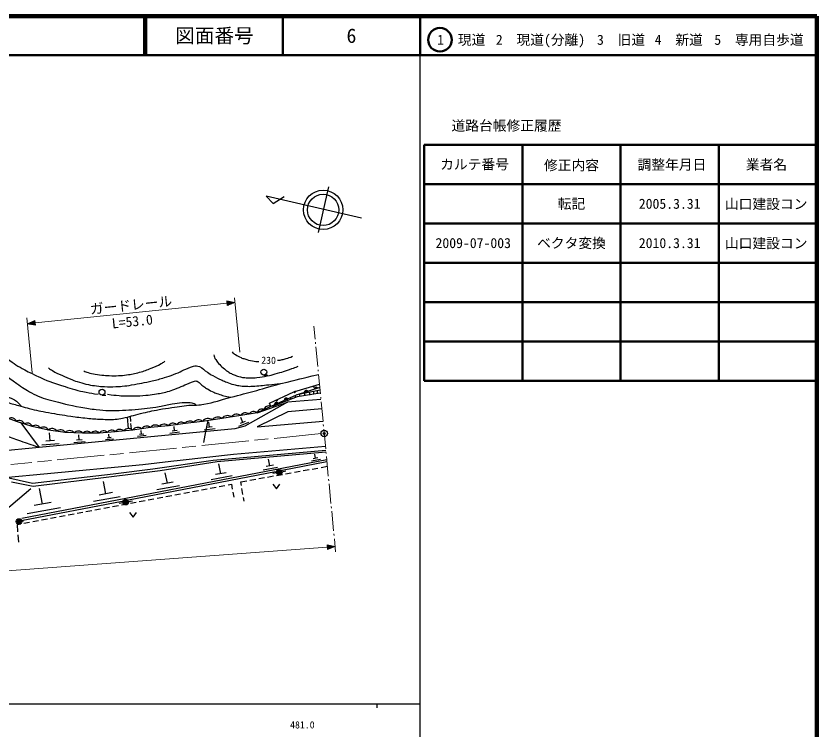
# Model space of a CAD drawing. Units: millimetres, scale not verified. Extents: x 40000 to 680000, y 20000 to 380000.
# Drawn here: x 476111 to 680000, y 198357 to 380000 of the extents above; entities that cross this region are included whole.
import ezdxf
from ezdxf.enums import TextEntityAlignment as Align

# ---------------------------------------------------------------- set-up
doc = ezdxf.new("R2010")
doc.units = ezdxf.units.MM
doc.header["$LTSCALE"] = 1000
doc.header["$PDMODE"] = 32
doc.header["$PDSIZE"] = 500
doc.linetypes.add('CHAIN', pattern=[18.5, 12, -1.5, 3.5, -1.5])
for name, color, linetype, lineweight in [('M-BGD', 7, 'Continuous', 25), ('M-BMK', 2, 'CHAIN', 13), ('M-BMK-HTXT', 7, 'Continuous', 13), ('M-BMK-SRVR', 3, 'Continuous', 25), ('M-STR-HTXT', 7, 'Continuous', 13), ('M-TTL', 2, 'Continuous', 140), ('M-TTL-BAND', 7, 'Continuous', 25), ('M-TTL-FRAM', 2, 'Continuous', 50), ('M-TTL-LINE', 7, 'Continuous', 50)]:
    doc.layers.add(name, color=color, linetype=linetype, lineweight=lineweight)
doc.layers.add('M-OTRS', color=6, linetype='Continuous')
doc.layers.add('M-TTL-TXT', color=7, linetype='Continuous')
doc.styles.add('ＭＳ ゴシック', font='')
doc.styles.get('ＭＳ ゴシック').set_extended_font_data('MS Gothic')

msp = doc.modelspace()

# ---------------------------------------------------------------- hatches: boundary and pattern name
at = {"layer": 'M-BGD'}
for points in [[(543806, 264069, -1), (542431, 263804, -0.41421), (542986, 264624, -0.41421)], [(504740, 256463, -0.41421), (504197, 255636, -0.41421), (503369, 256179, -0.41421), (503913, 257007, -0.41421)], [(477549, 251617, -1), (476214, 251195, -0.41421), (476671, 252074, -0.41421)]]:
    msp.add_hatch(color=256, dxfattribs=at).paths.add_polyline_path(points)

# ---------------------------------------------------------------- linework, layer by layer
for p, q in [((553074, 324961), (555736, 336569)), ((564052, 328558), (539764, 334127)), ((539764, 334127), (541573, 332272)), ((541573, 332272), (544388, 334077)), ((539196, 288646), (540196, 288646)), ((498004, 283547), (499004, 283547)), ((547162, 283417), (547162, 282869)), ((553495, 284799), (547579, 283587)), ((553568, 284034), (547707, 283075)), ((548315, 283738), (548315, 283176)), ((549558, 283992), (549558, 283378)), ((550780, 284242), (550780, 283574)), ((551820, 284455), (551820, 283752)), ((552776, 284651), (552776, 283906)), ((545176, 281733), (534380, 275657)), ((537512, 279012), (545176, 281733)), ((547707, 283075), (541303, 280637)), ((545117, 282506), (545117, 282096)), ((553725, 282411), (545176, 281733)), ((545981, 282891), (545981, 282420)), ((545330, 279329), (537513, 275471)), ((553953, 280070), (545330, 279329)), ((504426, 277958), (504677, 275038)), ((505140, 278127), (505233, 276802)), ((533816, 276620), (533319, 277824)), ((477311, 276515), (481967, 270183)), ((505290, 276328), (505388, 274953)), ((516480, 274443), (516329, 275588)), ((524949, 277084), (524354, 274264)), ((526032, 275461), (524645, 275302)), ((525339, 275381), (525168, 276672)), ((534380, 275657), (531777, 274978)), ((535318, 276610), (532720, 275592)), ((534465, 276875), (533166, 276366)), ((537513, 275471), (554261, 276883)), ((531777, 274978), (481967, 270183)), ((484799, 271899), (484600, 273975)), ((492213, 272125), (492086, 273459)), ((499828, 272678), (499701, 273636)), ((509208, 273246), (507039, 272998)), ((508616, 273618), (507531, 273494)), ((508074, 273556), (507940, 274566)), ((517766, 274092), (515307, 273810)), ((517095, 274513), (515865, 274373)), ((524354, 274264), (523827, 271485)), ((526788, 274985), (524016, 274668)), ((487096, 271181), (482641, 270835)), ((485912, 271986), (483685, 271812)), ((493690, 271664), (490826, 271441)), ((492929, 272181), (491497, 272069)), ((500903, 272385), (498847, 272150)), ((500342, 272737), (499314, 272620)), ((481967, 270183), (400796, 262862)), ((526272, 267011), (554973, 269538)), ((527324, 266636), (555011, 269141)), ((540734, 265546), (540401, 267235)), ((553609, 267194), (551292, 266779)), ((552947, 267554), (551789, 267346)), ((552368, 267450), (552155, 268528)), ((555212, 267062), (477622, 252183)), ((512767, 264367), (527324, 266636)), ((528252, 263565), (527766, 266031)), ((542680, 265145), (539049, 264495)), ((541642, 265709), (539827, 265384)), ((555262, 266546), (543855, 264370)), ((553751, 265144), (555370, 265434)), ((480467, 260407), (512767, 264367)), ((542145, 264025), (504774, 256833)), ((514638, 261125), (514107, 263814)), ((529578, 263802), (526927, 263327)), ((542431, 263804), (541449, 263615)), ((542431, 263117), (543908, 263381)), ((543806, 264069), (544788, 264258)), ((544695, 263522), (546172, 263786)), ((546959, 263927), (548436, 264192)), ((549223, 264333), (550700, 264597)), ((551487, 264738), (552964, 265003)), ((473553, 262662), (480282, 261178)), ((474964, 261507), (480467, 260407)), ((480282, 261178), (489781, 262269)), ((499011, 258439), (498389, 261594)), ((516084, 261383), (513192, 260866)), ((531093, 262979), (525791, 262030)), ((533320, 261485), (534852, 261760)), ((533478, 260555), (533320, 261485)), ((535639, 261901), (537116, 262165)), ((537903, 262306), (539380, 262570)), ((540167, 262711), (541644, 262976)), ((466074, 248130), (479875, 259814)), ((482890, 255812), (482107, 259778)), ((517736, 260485), (511954, 259451)), ((521047, 259004), (522522, 259280)), ((523308, 259428), (524782, 259705)), ((525568, 259853), (527043, 260130)), ((527829, 260277), (529303, 260554)), ((530089, 260702), (530950, 260864)), ((530950, 260864), (531165, 259627)), ((533861, 258287), (533611, 259766)), ((541478, 260886), (542378, 259686)), ((542378, 259686), (543278, 260886)), ((502646, 257689), (495862, 256475)), ((500707, 258742), (497315, 258135)), ((509745, 256881), (511219, 257158)), ((512005, 257305), (513480, 257582)), ((514266, 257730), (515740, 258007)), ((516526, 258154), (518001, 258431)), ((518787, 258579), (520261, 258856)), ((531302, 258839), (531517, 257603)), ((534152, 256569), (533995, 257499)), ((503143, 256487), (477418, 251570)), ((487459, 254869), (478931, 253343)), ((485022, 256193), (480758, 255430)), ((498443, 254758), (499917, 255035)), ((500703, 255182), (502177, 255459)), ((503369, 256179), (502390, 255976)), ((502964, 255607), (504438, 255884)), ((504740, 256463), (505737, 256677)), ((505224, 256032), (506698, 256308)), ((507485, 256456), (508959, 256733)), ((487140, 252635), (488614, 252912)), ((489401, 253060), (490875, 253336)), ((491661, 253484), (493135, 253761)), ((493922, 253909), (495396, 254186)), ((496182, 254333), (497656, 254610)), ((505010, 253678), (505910, 252478)), ((505910, 252478), (506810, 253678)), ((476451, 250627), (477312, 250789)), ((477574, 251513), (477978, 251609)), ((478098, 250937), (479573, 251214)), ((480359, 251361), (481833, 251638)), ((482619, 251786), (484094, 252063)), ((484880, 252210), (486354, 252487)), ((476607, 248787), (476451, 250627)), ((476830, 246149), (476674, 247989))]:
    msp.add_line(p, q, dxfattribs=at)
for points in [[(540944, 280649), (540603, 281510), (546825, 284421), (553347, 286326)], [(553431, 285451), (547460, 283549), (540944, 280649)], [(540944, 280649), (537512, 279012), (533341, 278359), (528526, 277629), (523604, 276879), (519132, 276304), (514893, 275759), (510345, 275346), (505780, 274676), (501392, 274217), (497300, 273881), (493154, 273831), (488626, 274077), (484340, 274672), (480246, 275592), (476255, 276847), (474214, 277608)], [(474129, 262689), (483177, 263539), (508407, 265910), (515519, 266757), (517871, 266988), (531437, 268535), (554872, 270580)], [(489781, 262269), (500872, 263539), (510947, 264809), (526272, 267011)]]:
    msp.add_lwpolyline(points, dxfattribs=at)
for centre, radius in [((554290, 330687), 5000), ((554290, 330687), 4000), ((539196, 289396), 750), ((498004, 284297), 750), ((543118, 263937), 700), ((504055, 256321), 700), ((476882, 251406), 700)]:
    msp.add_circle(centre, radius, dxfattribs=at)
for centre, radius, start, end in [((551847, 285791), 177, 164.38997, 48.17156), ((551847, 285791), 141, 154.95211, 57.60942), ((551847, 285791), 106, 134.57765, 77.98388), ((551847, 285791), 100, 127.32023, 85.24129), ((551847, 285791), 100, 127.32023, 85.24129), ((551847, 285791), 100, 127.32023, 85.24129), ((552512, 285040), 512, 30.35027, 184.9895), ((552512, 285040), 410, 33.59557, 181.74421), ((547048, 284389), 177, 164.38997, 48.17156), ((547048, 284389), 141, 154.95211, 57.60942), ((547048, 284389), 106, 134.57765, 77.98388), ((547048, 284389), 100, 127.32023, 85.24129), ((547048, 284389), 100, 127.32023, 85.24129), ((547048, 284389), 100, 127.32023, 85.24129), ((549939, 284221), 512, 30.35027, 184.9895), ((549939, 284221), 410, 33.59557, 181.74421), ((549939, 284221), 308, 39.13002, 176.20976), ((549939, 284221), 205, 50.95328, 164.3865), ((552512, 285040), 308, 39.13002, 176.20976), ((552512, 285040), 205, 50.95328, 164.3865), ((542450, 281196), 512, 36.66832, 191.30756), ((542450, 281196), 410, 39.91362, 188.06226), ((542450, 281196), 308, 45.44807, 182.52781), ((542450, 281196), 205, 57.27133, 170.70455), ((542521, 282305), 177, 173.18111, 56.96269), ((542521, 282305), 141, 163.74324, 66.40056), ((542521, 282305), 106, 143.36878, 86.77501), ((542521, 282305), 100, 136.11137, 94.03243), ((542521, 282305), 100, 136.11137, 94.03243), ((542521, 282305), 100, 136.11137, 94.03243), ((544917, 282294), 512, 36.66832, 191.30756), ((544917, 282294), 410, 39.91362, 188.06226), ((544917, 282294), 308, 45.44807, 182.52781), ((544917, 282294), 205, 57.27133, 170.70455), ((536603, 277995), 1364, 48.20413, 149.6042), ((538651, 278831), 1154, 60.02074, 170.98452), ((540367, 279650), 1154, 60.02074, 170.98452), ((474908, 276350), 1436, 20.23526, 118.86734), ((525030, 275782), 1799, 54.8926, 142.43348), ((527491, 276157), 1799, 54.8926, 142.43348), ((529914, 276593), 1732, 53.96335, 143.27222), ((532322, 276958), 1732, 53.96335, 143.27222), ((534517, 277669), 1364, 48.20413, 149.6042), ((477000, 275728), 1344, 21.42962, 123.6443), ((478995, 275101), 1344, 21.42962, 123.6443), ((481083, 274531), 1351, 26.37517, 128.29334), ((483130, 274071), 1351, 26.37517, 128.29334), ((507078, 273775), 1580, 51.4785, 145.22369), ((509360, 274110), 1580, 51.4785, 145.22369), ((511577, 274400), 1554, 47.87893, 142.48238), ((513851, 274606), 1554, 47.87893, 142.48238), ((516066, 275011), 1392, 47.18092, 147.49262), ((518186, 275284), 1392, 47.18092, 147.49262), ((520380, 275436), 1521, 49.4815, 145.16039), ((522616, 275723), 1521, 49.4815, 145.16039), ((485285, 273612), 1420, 32.48389, 131.72536), ((487428, 273315), 1420, 32.48389, 131.72536), ((489701, 272982), 1535, 39.28249, 134.48252), ((491965, 272859), 1535, 39.28249, 134.48252), ((494200, 273019), 1324, 39.19546, 142.20124), ((496273, 273044), 1324, 39.19546, 142.20124), ((498388, 273164), 1304, 42.75036, 146.6239), ((500435, 273332), 1304, 42.75036, 146.6239), ((502590, 273370), 1466, 47.20583, 144.75173), ((504784, 273600), 1466, 47.20583, 144.75173)]:
    msp.add_arc(centre, radius, start, end, dxfattribs=at)
for points, knots in [([(435848, 294358), (436445, 294336), (436622, 294340), (437118, 294358), (437983, 294389), (438464, 294477), (439319, 294612), (440429, 294787), (441033, 294984), (442113, 295289), (444317, 295913), (445505, 296419), (447701, 297067), (448917, 297426), (449593, 297658), (450834, 297914), (451622, 298076), (452063, 298200), (452866, 298253), (453493, 298294), (453847, 298276), (454475, 298253), (454971, 298234), (455250, 298220), (455745, 298168), (456177, 298122), (456418, 298082), (456845, 297999), (457648, 297841), (458089, 297708), (458877, 297491), (459512, 297315), (459871, 297220), (460486, 296983), (461163, 296722), (461530, 296545), (462179, 296221), (463225, 295698), (463792, 295367), (464804, 294781), (465781, 294216), (466310, 293868), (467259, 293257), (468201, 292652), (468720, 292300), (469630, 291649), (472313, 289726), (473610, 288370), (476319, 286484), (477734, 285499), (478541, 284959), (480044, 284113), (480934, 283613), (481460, 283374), (482415, 283013), (483354, 282657), (483899, 282506), (484870, 282251), (487857, 281465), (489536, 281027), (492575, 280473), (494121, 280191), (494993, 280065), (496554, 279880), (497839, 279728), (498563, 279654), (499856, 279626), (501179, 279597), (501921, 279656), (503243, 279711), (504500, 279762), (505207, 279761), (506460, 279880), (508849, 280107), (510190, 280244), (512556, 280642), (513854, 280860), (514558, 281113), (515858, 281319), (516847, 281476), (517398, 281608), (518398, 281658), (519026, 281689), (519379, 281696), (520007, 281658), (520338, 281638), (520528, 281639), (520853, 281573), (521089, 281526), (521227, 281503), (521446, 281404), (521705, 281287), (521799, 281194), (522039, 280981)], [0, 0, 0, 0, 1, 1, 1, 2, 2, 2, 3, 3, 3, 4, 4, 4, 5, 5, 5, 6, 6, 6, 7, 7, 7, 8, 8, 8, 9, 9, 9, 10, 10, 10, 11, 11, 11, 12, 12, 12, 13, 13, 13, 14, 14, 14, 15, 15, 15, 16, 16, 16, 17, 17, 17, 18, 18, 18, 19, 19, 19, 20, 20, 20, 21, 21, 21, 22, 22, 22, 23, 23, 23, 24, 24, 24, 25, 25, 25, 26, 26, 26, 27, 27, 27, 28, 28, 28, 29, 29, 29, 30, 30, 30, 31, 31, 31, 31]), ([(464973, 298591), (465950, 298175), (466232, 298065), (467005, 297660), (467543, 297378), (467847, 297222), (468360, 296898), (470659, 295447), (471704, 294284), (473948, 292749), (475629, 291600), (476551, 290909), (478351, 289955), (479070, 289575), (479320, 289435), (480213, 289024)], [0, 0, 0, 0, 1, 1, 1, 2, 2, 2, 3, 3, 3, 4, 4, 4, 5, 5, 5, 5]), ([(451172, 294681), (451737, 294781), (451892, 294812), (452358, 294866), (452721, 294908), (452925, 294930), (453289, 294951), (454049, 294994), (454476, 294975), (455237, 294951), (455635, 294938), (455858, 294920), (456253, 294866), (456722, 294802), (456982, 294738), (457438, 294612), (457882, 294489), (458119, 294380), (458539, 294189), (459495, 293753), (460000, 293444), (460909, 292919), (461759, 292428), (462214, 292116), (463026, 291564), (463808, 291032), (464235, 290715), (464973, 290125), (466638, 288794), (467384, 287828), (469037, 286484), (469843, 285829), (470310, 285481), (471154, 284875), (471989, 284276), (472465, 283949), (473355, 283436), (474112, 283000), (474610, 282901), (475387, 282505), (475625, 282384), (475759, 282316), (475980, 282166), (476310, 281943), (476471, 281781), (476742, 281489), (476999, 281212), (477082, 281093), (477335, 280727)], [0, 0, 0, 0, 1, 1, 1, 2, 2, 2, 3, 3, 3, 4, 4, 4, 5, 5, 5, 6, 6, 6, 7, 7, 7, 8, 8, 8, 9, 9, 9, 10, 10, 10, 11, 11, 11, 12, 12, 12, 13, 13, 13, 14, 14, 14, 15, 15, 15, 16, 16, 16, 16]), ([(526441, 293765), (526497, 293491), (526520, 293396), (526611, 293173), (526712, 292926), (526800, 292801), (526949, 292580), (527305, 292054), (527531, 291773), (527965, 291310), (528397, 290849), (528668, 290617), (529151, 290209), (529439, 289966), (529598, 289824), (529913, 289617), (530296, 289364), (530519, 289232), (530929, 289024), (531285, 288843), (531486, 288740), (531860, 288601), (532379, 288407), (532673, 288296), (533215, 288177), (533640, 288084), (533883, 288055), (534315, 288008), (534842, 287951), (535140, 287932), (535670, 287923), (536365, 287911), (536756, 287936), (537448, 288008), (538481, 288115), (539058, 288210), (540073, 288431), (540872, 288606), (541320, 288708), (542105, 288939), (543770, 289430), (544703, 289710), (546338, 290294), (546969, 290519), (547177, 290591), (547947, 290887)], [0, 0, 0, 0, 1, 1, 1, 2, 2, 2, 3, 3, 3, 4, 4, 4, 5, 5, 5, 6, 6, 6, 7, 7, 7, 8, 8, 8, 9, 9, 9, 10, 10, 10, 11, 11, 11, 12, 12, 12, 13, 13, 13, 14, 14, 14, 15, 15, 15, 15]), ([(531098, 294527), (531469, 294193), (531597, 294092), (531945, 293850), (532466, 293486), (532797, 293334), (533384, 293088), (533741, 292938), (533944, 292858), (534315, 292749), (535100, 292519), (535540, 292375), (536347, 292241), (536971, 292138), (537324, 292091), (537956, 292072)], [0, 0, 0, 0, 1, 1, 1, 2, 2, 2, 3, 3, 3, 4, 4, 4, 5, 5, 5, 5]), ([(493337, 289701), (493841, 289481), (494000, 289423), (494437, 289278), (495146, 289043), (495565, 288980), (496300, 288855), (497153, 288709), (497639, 288673), (498501, 288601), (499030, 288556), (499326, 288529), (499856, 288516), (500782, 288492), (501302, 288466), (502227, 288516), (503022, 288559), (503471, 288569), (504259, 288685), (505561, 288878), (506293, 289008), (507561, 289363), (508739, 289692), (509384, 289935), (510524, 290379), (511544, 290775), (512123, 291004), (513064, 291564), (513434, 291785), (513571, 291861), (513995, 292157)], [0, 0, 0, 0, 1, 1, 1, 2, 2, 2, 3, 3, 3, 4, 4, 4, 5, 5, 5, 6, 6, 6, 7, 7, 7, 8, 8, 8, 9, 9, 9, 10, 10, 10, 10]), ([(542697, 292411), (543259, 292472), (543424, 292487), (543883, 292580), (544284, 292661), (544506, 292721), (544899, 292834), (545542, 293019), (545759, 293121), (546507, 293427)], [0, 0, 0, 0, 1, 1, 1, 2, 2, 2, 3, 3, 3, 3]), ([(484362, 290463), (484826, 290127), (484973, 290038), (485378, 289786), (486257, 289240), (486812, 289041), (487749, 288601), (488727, 288141), (489280, 287891), (490289, 287500), (491040, 287209), (491464, 287052), (492236, 286823), (493120, 286560), (493619, 286418), (494522, 286230), (495342, 286060), (495807, 285990), (496639, 285891), (497430, 285797), (497875, 285749), (498671, 285722), (499794, 285683), (500426, 285686), (501549, 285722), (502178, 285742), (502532, 285747), (503158, 285807), (504089, 285896), (504606, 285990), (505529, 286145), (507588, 286493), (508745, 286683), (510778, 287161), (512012, 287452), (512697, 287641), (513911, 288008), (514812, 288281), (515322, 288421), (516197, 288770), (517903, 289451), (518789, 290003), (520515, 290633), (520937, 290787), (521170, 290911), (521615, 290971), (521779, 290993), (521874, 290990), (522039, 290971), (522342, 290937), (522523, 290928), (522801, 290802), (523687, 290402), (524017, 289893), (524833, 289363), (525356, 289023), (525639, 288813), (526187, 288516), (527098, 288023), (527616, 287759), (528558, 287331), (529016, 287122), (529270, 286996), (529743, 286823), (530431, 286571), (530811, 286408), (531521, 286230), (532012, 286107), (532290, 286045), (532791, 285976), (533515, 285877), (533924, 285829), (534654, 285807), (535315, 285786), (535687, 285771), (536347, 285807), (537969, 285894), (538869, 286055), (540486, 286206), (541680, 286317), (542055, 286351), (543544, 286484)], [0, 0, 0, 0, 1, 1, 1, 2, 2, 2, 3, 3, 3, 4, 4, 4, 5, 5, 5, 6, 6, 6, 7, 7, 7, 8, 8, 8, 9, 9, 9, 10, 10, 10, 11, 11, 11, 12, 12, 12, 13, 13, 13, 14, 14, 14, 15, 15, 15, 16, 16, 16, 17, 17, 17, 18, 18, 18, 19, 19, 19, 20, 20, 20, 21, 21, 21, 22, 22, 22, 23, 23, 23, 24, 24, 24, 25, 25, 25, 26, 26, 26, 27, 27, 27, 27]), ([(480213, 289024), (481199, 288512), (481495, 288388), (482330, 288008), (484701, 286929), (486121, 286538), (488595, 285722), (489549, 285407), (490080, 285218), (491051, 284960), (492167, 284664), (492797, 284510), (493929, 284283), (495145, 284039), (495563, 283983), (497062, 283775)], [0, 0, 0, 0, 1, 1, 1, 2, 2, 2, 3, 3, 3, 4, 4, 4, 5, 5, 5, 5]), ([(499433, 283775), (500850, 283587), (501234, 283522), (502396, 283436), (502958, 283395), (503272, 283366), (503835, 283351), (504728, 283328), (505229, 283327), (506121, 283351), (507313, 283383), (507982, 283412), (509169, 283521), (510031, 283600), (510517, 283629), (511371, 283775), (512668, 283996), (513405, 284098), (514673, 284452), (515408, 284657), (515824, 284768), (516535, 285045), (518204, 285692), (519080, 286202), (520762, 286813), (521188, 286968), (521416, 287144), (521869, 287161), (522006, 287167), (522081, 287126), (522208, 287077), (522998, 286770), (523201, 286198), (523901, 285722), (524258, 285479), (524457, 285341), (524833, 285129), (525451, 284781), (525789, 284562), (526441, 284283), (526865, 284101), (527109, 284015), (527542, 283859), (528775, 283416), (529242, 283350), (530784, 282995)], [0, 0, 0, 0, 1, 1, 1, 2, 2, 2, 3, 3, 3, 4, 4, 4, 5, 5, 5, 6, 6, 6, 7, 7, 7, 8, 8, 8, 9, 9, 9, 10, 10, 10, 11, 11, 11, 12, 12, 12, 13, 13, 13, 14, 14, 14, 15, 15, 15, 15]), ([(522039, 280981), (522936, 281087), (523192, 281141), (523928, 281265), (526652, 281721), (528110, 282304), (530784, 282995), (535787, 284287), (537373, 284754), (543544, 286484)], [0, 0, 0, 0, 1, 1, 1, 2, 2, 2, 3, 3, 3, 3]), ([(465566, 285214), (467280, 284214), (468385, 283931), (470223, 283182), (471667, 282593), (472470, 282242), (473948, 281743), (475256, 281300), (475711, 281170), (477335, 280727)], [0, 0, 0, 0, 1, 1, 1, 2, 2, 2, 3, 3, 3, 3]), ([(477335, 280727), (478338, 280422), (478621, 280351), (479451, 280134), (481346, 279638), (482437, 279479), (484362, 279118), (486569, 278704), (487812, 278505), (490035, 278187), (491651, 277955), (492559, 277839), (494183, 277679), (495602, 277539), (496400, 277485), (497824, 277425), (499212, 277366), (499996, 277312), (501380, 277425), (502112, 277484), (502524, 277530), (503243, 277679), (505049, 278052), (506019, 278443), (507815, 278864), (509659, 279296), (510695, 279527), (512556, 279880), (513806, 280117), (514514, 280205), (515773, 280388), (517750, 280675), (518856, 280945), (520853, 280981), (521316, 280989), (521482, 281001), (522039, 280981)], [0, 0, 0, 0, 1, 1, 1, 2, 2, 2, 3, 3, 3, 4, 4, 4, 5, 5, 5, 6, 6, 6, 7, 7, 7, 8, 8, 8, 9, 9, 9, 10, 10, 10, 11, 11, 11, 12, 12, 12, 12]), ([(461079, 278356), (465280, 276502), (466406, 275990), (469884, 274631), (472739, 273515), (474361, 272947), (477250, 271921), (479053, 271281), (479628, 271079), (481875, 270309)], [0, 0, 0, 0, 1, 1, 1, 2, 2, 2, 3, 3, 3, 3])]:
    msp.add_open_spline(points, degree=3, knots=knots, dxfattribs=at)
msp.add_open_spline([(543544, 286484), (548324, 287661), (548324, 287661), (553103, 288837)], degree=3, dxfattribs=at)
at = {"layer": 'M-BMK'}
msp.add_line((553761, 273747), (474757, 265863), dxfattribs=at)
at = {"layer": 'M-BMK-HTXT'}
for p, q in [((552237, 297787), (551913, 301127)), ((552352, 296592), (552314, 296991)), ((552911, 290819), (552429, 295796)), ((553027, 289625), (552988, 290023)), ((553586, 283852), (553104, 288829)), ((553702, 282658), (553663, 283056)), ((554261, 276885), (553779, 281861)), ((554377, 275690), (554338, 276088)), ((554936, 269917), (554454, 274894)), ((555052, 268723), (555013, 269121)), ((555611, 262950), (555129, 267927)), ((555726, 261755), (555688, 262154)), ((556285, 255982), (555803, 260959)), ((556401, 254788), (556363, 255186)), ((556960, 249015), (556478, 253992)), ((557076, 247821), (557037, 248219)), ((557477, 243684), (557153, 247024))]:
    msp.add_line(p, q, dxfattribs=at)
at = {"layer": 'M-BMK-SRVR'}
msp.add_circle((554560, 273801), 800, dxfattribs=at)
at = {"layer": 'M-OTRS'}
msp.add_point((554560, 273801), dxfattribs=at)
at = {"layer": 'M-STR-HTXT'}
for p, q in [((533086, 294471), (531701, 308270)), ((529828, 306906), (480972, 301915)), ((531817, 307110), (529767, 307503)), ((529767, 307503), (529889, 306310)), ((530177, 307425), (529779, 307384)), ((529791, 307265), (530587, 307346)), ((530997, 307267), (529803, 307145)), ((529816, 307026), (531407, 307188)), ((531817, 307110), (529828, 306906)), ((529840, 306787), (531432, 306950)), ((531046, 306790), (529852, 306668)), ((529864, 306548), (530660, 306630)), ((530274, 306470), (529877, 306429)), ((531817, 307110), (529889, 306310)), ((480202, 289180), (478835, 303225)), ((478982, 301712), (480911, 302512)), ((478982, 301712), (480972, 301915)), ((480960, 302035), (479368, 301872)), ((480984, 301796), (479392, 301633)), ((479754, 302032), (480948, 302154)), ((480935, 302273), (480140, 302192)), ((480525, 302352), (480923, 302393)), ((481033, 301318), (480911, 302512)), ((478982, 301712), (481033, 301318)), ((479803, 301554), (480996, 301676)), ((481009, 301557), (480213, 301476)), ((480623, 301397), (481021, 301438)), ((555350, 244904), (440855, 236347)), ((557344, 245053), (555305, 245503)), ((555305, 245503), (555394, 244306)), ((555713, 245413), (555314, 245383)), ((555323, 245263), (556120, 245323)), ((556528, 245233), (555332, 245144)), ((555341, 245024), (556936, 245143)), ((557344, 245053), (555350, 244904)), ((555358, 244785), (556954, 244904)), ((556564, 244755), (555367, 244665)), ((557344, 245053), (555394, 244306)), ((555376, 244545), (556174, 244605)), ((555784, 244456), (555385, 244426))]:
    msp.add_line(p, q, dxfattribs=at)
at = {"layer": 'M-TTL'}
for p, q in [((680000, 380000), (40000, 380000)), ((680000, 20000), (680000, 380000))]:
    msp.add_line(p, q, dxfattribs=at)
at = {"layer": 'M-TTL-BAND'}
for p, q in [((579000, 20000), (579000, 370000)), ((40000, 205000), (579000, 205000)), ((568000, 205000), (568000, 204000))]:
    msp.add_line(p, q, dxfattribs=at)
at = {"layer": 'M-TTL-FRAM'}
for p, q in [((580000, 347197), (580000, 287197)), ((580000, 347197), (680000, 347197)), ((580000, 287197), (680000, 287197))]:
    msp.add_line(p, q, dxfattribs=at)
at = {"layer": 'M-TTL-LINE'}
for p, q in [((508747, 380000), (508747, 370000)), ((509247, 380000), (509247, 370000)), ((543997, 380000), (543997, 370000)), ((579000, 380000), (579000, 370000)), ((40000, 370000), (680000, 370000)), ((605000, 347197), (605000, 287197)), ((630000, 347197), (630000, 287197)), ((655000, 347197), (655000, 287197)), ((580000, 337197), (680000, 337197)), ((580000, 327197), (680000, 327197)), ((580000, 317197), (680000, 317197)), ((580000, 307197), (680000, 307197)), ((580000, 297197), (680000, 297197))]:
    msp.add_line(p, q, dxfattribs=at)
msp.add_circle((584031, 373958), 3000, dxfattribs=at)

# ---------------------------------------------------------------- texts
at = {"layer": 'M-BGD', "style": 'ＭＳ ゴシック'}
msp.add_text('230', height=1833, rotation=359.285, dxfattribs=at).set_placement((538514, 290977), align=Align.BOTTOM_LEFT)
at = {"layer": 'M-STR-HTXT', "style": 'ＭＳ ゴシック'}
for s, p in [('ガードレール', (495143, 303363)), ('L=53.0', (500709, 299725))]:
    msp.add_text(s, height=2566, rotation=5.833, dxfattribs=at).set_placement(p, align=Align.BOTTOM_LEFT)
at = {"layer": 'M-TTL-BAND', "style": 'ＭＳ ゴシック'}
msp.add_text('481.0', height=1833, dxfattribs=at).set_placement((549000, 198195), align=Align.BOTTOM_CENTER)
at = {"layer": 'M-TTL-TXT', "style": 'ＭＳ ゴシック'}
for s, height, p in [('図面番号', 3666, (526622, 375000)), ('6', 3666, (561497, 375000)), ('1\u3000現道', 2566, (589448, 373958)), ('2\u3000現道(分離)', 2566, (609619, 373958)), ('3\u3000旧道', 2566, (630121, 373958)), ('4\u3000新道', 2566, (644824, 373958)), ('5\u3000専用自歩道', 2566, (665228, 373958)), ('道路台帳修正履歴', 2566, (600968, 352113)), ('カルテ番号', 2566, (592839, 342277)), ('修正内容', 2566, (617509, 342023)), ('調整年月日', 2566, (643089, 342197)), ('業者名', 2566, (667134, 342197)), ('転記', 2566, (617500, 332245)), ('2005.3.31', 2566, (642500, 332245)), ('山口建設コン', 2566, (667077, 332189)), ('2009-07-003', 2566, (592500, 322245)), ('ベクタ変換', 2566, (617500, 322245)), ('2010.3.31', 2566, (642500, 322245)), ('山口建設コン', 2566, (667077, 322189))]:
    msp.add_text(s, height=height, dxfattribs=at).set_placement(p, align=Align.MIDDLE_CENTER)

doc.saveas('drawing.dxf')
